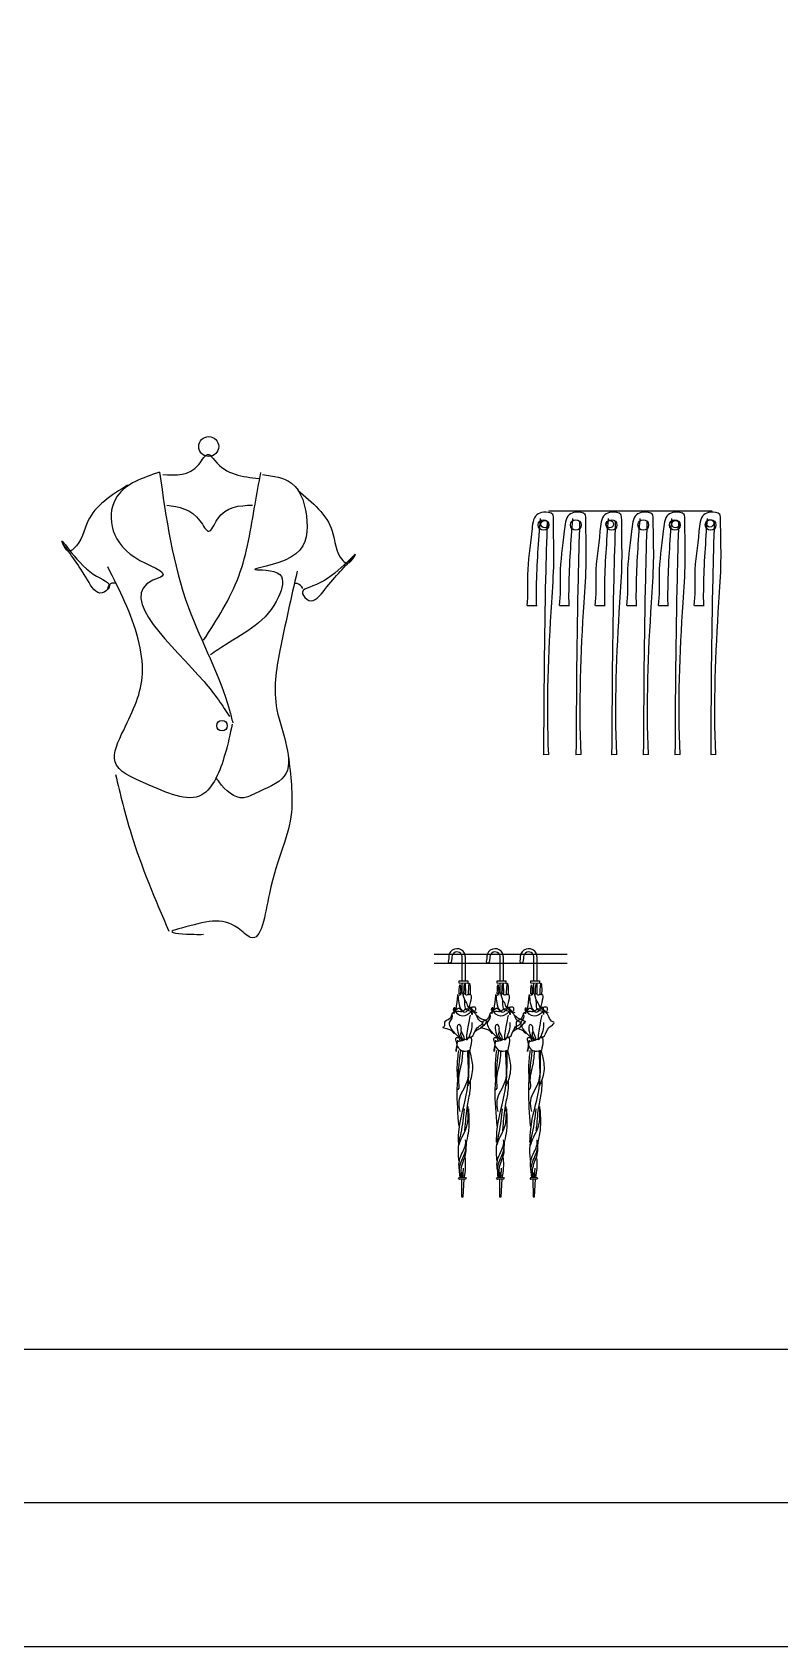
# Model space of a CAD drawing. Header units: inches. Extents: x 8.4 to 50.9, y 14.4 to 39.2.
# Drawn here: x 16.315 to 18.001, y 14.425 to 18.07 of the extents above; entities that cross this region are included whole.
import ezdxf

# ---------------------------------------------------------------- set-up
doc = ezdxf.new("R2010")
doc.units = ezdxf.units.IN
doc.header["$MEASUREMENT"] = 0
for name, color, linetype in [('02', 2, 'Continuous'), ('1', 1, 'Continuous'), ('4', 4, 'Continuous'), ('kadrbm', 4, 'Continuous')]:
    doc.layers.add(name, color=color, linetype=linetype)

# ---------------------------------------------------------------- blocks, each defined once
blk = doc.blocks.new('kadrbm')
at = {"layer": 'kadrbm', "color": 4}
blk.add_lwpolyline([(0, 0), (0, 24.7972), (21, 24.7972), (21, 0), (0, 0)], close=True, dxfattribs=at)
blk.add_lwpolyline([(20.6631, 0.3257), (20.6631, 24.4603), (0.3369, 24.4603), (0.3369, 0.3257), (20.6631, 0.3257)], dxfattribs=at)

msp = doc.modelspace()

# ---------------------------------------------------------------- linework, layer by layer
at = {"layer": '02'}
for p, q in [((17.849, 16.9889), (17.4805, 16.9889)), ((17.2217, 15.9883), (17.5217, 15.9883)), ((17.2217, 15.9683), (17.5217, 15.9683)), ((17.2546, 15.9792), (17.2533, 15.9718)), ((17.2619, 15.9792), (17.2604, 15.9706)), ((17.2851, 15.9286), (17.2851, 15.981)), ((17.2923, 15.9285), (17.2923, 15.9807)), ((17.3403, 15.9792), (17.339, 15.9718)), ((17.3476, 15.9792), (17.3461, 15.9706)), ((17.3708, 15.9286), (17.3708, 15.981)), ((17.378, 15.9285), (17.378, 15.9807)), ((17.416, 15.9792), (17.4147, 15.9718)), ((17.4233, 15.9792), (17.4218, 15.9706)), ((17.4465, 15.9286), (17.4465, 15.981)), ((17.4537, 15.9285), (17.4537, 15.9807)), ((17.2783, 15.9229), (17.2784, 15.9287)), ((17.2979, 15.9227), (17.2783, 15.9229)), ((17.2784, 15.9287), (17.2979, 15.9284)), ((17.2851, 15.9002), (17.2851, 15.9228)), ((17.2923, 15.8981), (17.2923, 15.9227)), ((17.2979, 15.9284), (17.2979, 15.9227)), ((17.3641, 15.9229), (17.3641, 15.9287)), ((17.3641, 15.9287), (17.3837, 15.9284)), ((17.3836, 15.9227), (17.3641, 15.9229)), ((17.3708, 15.9002), (17.3708, 15.9228)), ((17.378, 15.8981), (17.378, 15.9227)), ((17.3837, 15.9284), (17.3836, 15.9227)), ((17.4398, 15.9287), (17.4594, 15.9284)), ((17.4398, 15.9229), (17.4398, 15.9287)), ((17.4593, 15.9227), (17.4398, 15.9229)), ((17.4465, 15.9002), (17.4465, 15.9228)), ((17.4537, 15.8981), (17.4537, 15.9227)), ((17.4594, 15.9284), (17.4593, 15.9227)), ((17.2765, 15.4815), (17.2789, 15.4847)), ((17.2785, 15.4802), (17.2765, 15.4815)), ((17.2785, 15.4844), (17.2924, 15.4843)), ((17.2924, 15.4805), (17.2785, 15.4802)), ((17.283, 15.4803), (17.2836, 15.4408)), ((17.2869, 15.441), (17.2891, 15.4806)), ((17.2924, 15.4843), (17.2936, 15.4825)), ((17.2936, 15.4825), (17.2924, 15.4805)), ((17.3622, 15.4815), (17.3647, 15.4847)), ((17.3642, 15.4802), (17.3622, 15.4815)), ((17.3782, 15.4805), (17.3642, 15.4802)), ((17.3643, 15.4844), (17.3782, 15.4843)), ((17.3688, 15.4803), (17.3694, 15.4408)), ((17.3727, 15.441), (17.3748, 15.4806)), ((17.3782, 15.4843), (17.3794, 15.4825)), ((17.3794, 15.4825), (17.3782, 15.4805)), ((17.4379, 15.4815), (17.4403, 15.4847)), ((17.4399, 15.4802), (17.4379, 15.4815)), ((17.4538, 15.4805), (17.4399, 15.4802)), ((17.44, 15.4844), (17.4539, 15.4843)), ((17.4444, 15.4803), (17.4451, 15.4408)), ((17.4483, 15.441), (17.4505, 15.4806)), ((17.4551, 15.4825), (17.4538, 15.4805)), ((17.4539, 15.4843), (17.4551, 15.4825)), ((17.2836, 15.4408), (17.2869, 15.441)), ((17.3694, 15.4408), (17.3727, 15.441)), ((17.4451, 15.4408), (17.4483, 15.441))]:
    msp.add_line(p, q, dxfattribs=at)
for centre, radius in [((16.7131, 17.1348), 0.0225), ((17.4682, 16.9577), 0.012), ((17.4712, 16.9596), 0.00853), ((17.5414, 16.9577), 0.012), ((17.6178, 16.9596), 0.00853), ((17.622, 16.9577), 0.012), ((17.6934, 16.9577), 0.012), ((17.7647, 16.9577), 0.012), ((17.7662, 16.9596), 0.00853), ((17.8453, 16.9577), 0.012), ((17.8437, 16.9615), 0.00853), ((16.7431, 16.5046), 0.0118)]:
    msp.add_circle(centre, radius, dxfattribs=at)
for centre, radius, start, end in [((17.2573, 15.9733), 0.00414, 204.0427, 336.3226), ((17.2733, 15.9819), 0.019, 356.383, 188.2245), ((17.2733, 15.9819), 0.0118, 355.408, 193.171), ((17.343, 15.9733), 0.00414, 204.0427, 336.3226), ((17.3591, 15.9819), 0.019, 356.383, 188.2245), ((17.3591, 15.9819), 0.0118, 355.408, 193.171), ((17.4187, 15.9733), 0.00414, 204.0427, 336.3226), ((17.4348, 15.9819), 0.019, 356.383, 188.2245), ((17.4348, 15.9819), 0.0118, 355.408, 193.171)]:
    msp.add_arc(centre, radius, start, end, dxfattribs=at)
for points in [[(16.6093, 17.0717), (16.6906, 17.0943), (16.7131, 17.1168), (16.7267, 17.1033), (16.8259, 17.0627)], [(16.6023, 17.077), (16.5069, 17.023), (16.5461, 16.8848), (16.6084, 16.8423), (16.5872, 16.8329), (16.7027, 16.604), (16.7601, 16.5252)], [(16.6023, 17.077), (16.6675, 16.7715), (16.7601, 16.5395), (16.7673, 16.5109)], [(16.7017, 16.6973), (16.7807, 16.8419), (16.8177, 17.0046), (16.8307, 17.0759)], [(16.8344, 17.0714), (16.8997, 17.0523), (16.9346, 16.9658), (16.8986, 16.8848), (16.8177, 16.857), (16.8735, 16.8458), (16.8707, 16.7957), (16.7508, 16.6871), (16.7173, 16.6648)], [(16.5298, 17.0475), (16.4406, 16.9665), (16.4081, 16.9039), (16.3973, 16.8988), (16.3838, 16.9155), (16.4528, 16.8467), (16.4887, 16.8174), (16.4724, 16.8043), (16.4397, 16.8337), (16.3838, 16.9155)], [(16.9139, 17.036), (16.9918, 16.9439), (17.0158, 16.8777), (17.0258, 16.8713), (17.0414, 16.886), (16.964, 16.8268), (16.9246, 16.8024), (16.939, 16.7874), (16.9752, 16.8122), (17.0414, 16.886)], [(16.6183, 17.0027), (16.6934, 16.9672), (16.7132, 16.9435), (16.733, 16.9711), (16.8121, 17.0027)], [(16.7659, 16.5078), (16.7496, 16.4394), (16.6974, 16.3482), (16.5702, 16.3742), (16.5017, 16.4231), (16.5213, 16.4948), (16.5637, 16.6219), (16.5539, 16.7001), (16.4854, 16.863)], [(16.9127, 16.8532), (16.8736, 16.674), (16.8671, 16.5404), (16.8834, 16.3905), (16.8181, 16.3514), (16.792, 16.3416), (16.7366, 16.3775), (16.7301, 16.3873)], [(16.4854, 16.8141), (16.4952, 16.8272), (16.5017, 16.8272)], [(16.9252, 16.8143), (16.9143, 16.8252), (16.9056, 16.8252)], [(16.8926, 16.4371), (16.8997, 16.3096), (16.8501, 16.1255), (16.8075, 16.0264), (16.7792, 16.0476), (16.6516, 16.0476), (16.6303, 16.0405), (16.6799, 16.0335), (16.7012, 16.0335)], [(16.5027, 16.3946), (16.5382, 16.2601), (16.6232, 16.0405)], [(17.2704, 15.8632), (17.2722, 15.8718), (17.2752, 15.8974), (17.2798, 15.8693), (17.2909, 15.8576), (17.3065, 15.8687), (17.3145, 15.8688), (17.3145, 15.8609)], [(17.278, 15.8989), (17.2802, 15.9197), (17.2812, 15.9126), (17.2812, 15.8959)], [(17.2785, 15.8953), (17.2818, 15.902), (17.282, 15.9037), (17.2866, 15.8971), (17.2967, 15.8623), (17.3067, 15.8578), (17.3071, 15.8525), (17.3065, 15.8687)], [(17.3051, 15.8588), (17.3052, 15.8685), (17.299, 15.8682), (17.2983, 15.87), (17.2882, 15.8952), (17.2886, 15.8995), (17.2945, 15.8972), (17.3008, 15.8983), (17.2998, 15.8673)], [(17.2887, 15.9004), (17.2908, 15.9213), (17.2919, 15.9141), (17.2919, 15.8974)], [(17.2993, 15.8993), (17.3016, 15.9225), (17.3027, 15.9153), (17.3025, 15.8964)], [(17.3562, 15.8632), (17.3579, 15.8718), (17.361, 15.8974), (17.3656, 15.8693), (17.3767, 15.8576), (17.3923, 15.8687), (17.4002, 15.8688), (17.4003, 15.8609)], [(17.3638, 15.8989), (17.3659, 15.9197), (17.3669, 15.9126), (17.367, 15.8959)], [(17.3643, 15.8953), (17.3676, 15.902), (17.3678, 15.9037), (17.3724, 15.8971), (17.3824, 15.8623), (17.3925, 15.8578), (17.3928, 15.8525), (17.3923, 15.8687)], [(17.3909, 15.8588), (17.391, 15.8685), (17.3848, 15.8682), (17.3841, 15.87), (17.3739, 15.8952), (17.3744, 15.8995), (17.3803, 15.8972), (17.3865, 15.8983), (17.3856, 15.8673)], [(17.3745, 15.9004), (17.3766, 15.9213), (17.3776, 15.9141), (17.3777, 15.8974)], [(17.385, 15.8993), (17.3874, 15.9225), (17.3884, 15.9153), (17.3882, 15.8964)], [(17.4318, 15.8632), (17.4336, 15.8718), (17.4366, 15.8974), (17.4412, 15.8693), (17.4523, 15.8576), (17.468, 15.8687), (17.4759, 15.8688), (17.476, 15.8609)], [(17.4395, 15.8989), (17.4416, 15.9197), (17.4426, 15.9126), (17.4427, 15.8959)], [(17.4399, 15.8953), (17.4433, 15.902), (17.4434, 15.9037), (17.448, 15.8971), (17.4581, 15.8623), (17.4682, 15.8578), (17.4685, 15.8525), (17.468, 15.8687)], [(17.4665, 15.8588), (17.4666, 15.8685), (17.4605, 15.8682), (17.4598, 15.87), (17.4496, 15.8952), (17.45, 15.8995), (17.4559, 15.8972), (17.4622, 15.8983), (17.4612, 15.8673)], [(17.4501, 15.9004), (17.4523, 15.9213), (17.4533, 15.9141), (17.4533, 15.8974)], [(17.4607, 15.8993), (17.4631, 15.9225), (17.4641, 15.9153), (17.4639, 15.8964)], [(17.2785, 15.8004), (17.2604, 15.8207), (17.2565, 15.8343), (17.2632, 15.8485), (17.262, 15.8539), (17.274, 15.8597), (17.2864, 15.8602), (17.2939, 15.8656), (17.311, 15.8604), (17.3177, 15.857)], [(17.2668, 15.8539), (17.2669, 15.8675), (17.2647, 15.8633), (17.2678, 15.8595)], [(17.3095, 15.8631), (17.291, 15.8497), (17.2708, 15.8588), (17.2672, 15.8662), (17.2663, 15.8575), (17.2756, 15.8666), (17.2837, 15.8596)], [(17.3023, 15.8015), (17.3059, 15.802), (17.3164, 15.8194), (17.3304, 15.8349), (17.3253, 15.8377), (17.3172, 15.8502), (17.3092, 15.8605)], [(17.3643, 15.8004), (17.3461, 15.8207), (17.3422, 15.8343), (17.349, 15.8485), (17.3478, 15.8539), (17.3598, 15.8597), (17.3721, 15.8602), (17.3797, 15.8656), (17.3967, 15.8604), (17.4034, 15.857)], [(17.3526, 15.8539), (17.3527, 15.8675), (17.3505, 15.8633), (17.3536, 15.8595)], [(17.3953, 15.8631), (17.3768, 15.8497), (17.3566, 15.8588), (17.353, 15.8662), (17.3521, 15.8575), (17.3614, 15.8666), (17.3694, 15.8596)], [(17.3881, 15.8015), (17.3917, 15.802), (17.4022, 15.8194), (17.4161, 15.8349), (17.411, 15.8377), (17.403, 15.8502), (17.395, 15.8605)], [(17.4399, 15.8004), (17.4218, 15.8207), (17.4179, 15.8343), (17.4246, 15.8485), (17.4234, 15.8539), (17.4354, 15.8597), (17.4478, 15.8602), (17.4554, 15.8656), (17.4724, 15.8604), (17.4791, 15.857)], [(17.4283, 15.8539), (17.4283, 15.8675), (17.4261, 15.8633), (17.4293, 15.8595)], [(17.4709, 15.8631), (17.4524, 15.8497), (17.4323, 15.8588), (17.4286, 15.8662), (17.4277, 15.8575), (17.437, 15.8666), (17.4451, 15.8596)], [(17.4638, 15.8015), (17.4673, 15.802), (17.4779, 15.8194), (17.4918, 15.8349), (17.4867, 15.8377), (17.4787, 15.8502), (17.4707, 15.8605)], [(17.261, 15.8523), (17.2536, 15.8407), (17.2452, 15.8355), (17.2441, 15.825), (17.2413, 15.8236), (17.2499, 15.8209), (17.2663, 15.8096)], [(17.2902, 15.7948), (17.2884, 15.8029), (17.2829, 15.8176), (17.282, 15.8264), (17.278, 15.8295), (17.278, 15.804), (17.2858, 15.7944)], [(17.3029, 15.8506), (17.2977, 15.8248), (17.2955, 15.7952), (17.3069, 15.8204), (17.3074, 15.8344)], [(17.3159, 15.8519), (17.3223, 15.8466), (17.3311, 15.8418), (17.3397, 15.8355), (17.3394, 15.8324), (17.3413, 15.8353), (17.3284, 15.8227), (17.3177, 15.8168), (17.3118, 15.812)], [(17.3467, 15.8523), (17.3394, 15.8407), (17.3309, 15.8355), (17.3299, 15.825), (17.3271, 15.8236), (17.3356, 15.8209), (17.352, 15.8096)], [(17.376, 15.7948), (17.3742, 15.8029), (17.3686, 15.8176), (17.3678, 15.8264), (17.3637, 15.8295), (17.3637, 15.804), (17.3716, 15.7944)], [(17.3887, 15.8506), (17.3834, 15.8248), (17.3813, 15.7952), (17.3926, 15.8204), (17.3932, 15.8344)], [(17.4016, 15.8519), (17.4081, 15.8466), (17.4169, 15.8418), (17.4255, 15.8355), (17.4252, 15.8324), (17.427, 15.8353), (17.4141, 15.8227), (17.4035, 15.8168), (17.3976, 15.812)], [(17.4224, 15.8523), (17.4151, 15.8407), (17.4066, 15.8355), (17.4056, 15.825), (17.4028, 15.8236), (17.4113, 15.8209), (17.4277, 15.8096)], [(17.4517, 15.7948), (17.4498, 15.8029), (17.4443, 15.8176), (17.4435, 15.8264), (17.4394, 15.8295), (17.4394, 15.804), (17.4472, 15.7944)], [(17.4644, 15.8506), (17.4591, 15.8248), (17.457, 15.7952), (17.4683, 15.8204), (17.4689, 15.8344)], [(17.2805, 15.7941), (17.2767, 15.7997), (17.2704, 15.7986), (17.2714, 15.7915), (17.2711, 15.7689), (17.2753, 15.7946)], [(17.3003, 15.7712), (17.2835, 15.7703), (17.2749, 15.7911), (17.2821, 15.793), (17.294, 15.7971), (17.3014, 15.8007), (17.302, 15.7711)], [(17.2884, 15.7942), (17.2819, 15.808), (17.2835, 15.8149)], [(17.3662, 15.7941), (17.3624, 15.7997), (17.3562, 15.7986), (17.3572, 15.7915), (17.3568, 15.7689), (17.361, 15.7946)], [(17.3861, 15.7712), (17.3693, 15.7703), (17.3607, 15.7911), (17.3679, 15.793), (17.3797, 15.7971), (17.3871, 15.8007), (17.3878, 15.7711)], [(17.3742, 15.7942), (17.3677, 15.808), (17.3692, 15.8149)], [(17.4419, 15.7941), (17.4381, 15.7997), (17.4318, 15.7986), (17.4329, 15.7915), (17.4325, 15.7689), (17.4367, 15.7946)], [(17.4617, 15.7712), (17.445, 15.7703), (17.4363, 15.7911), (17.4436, 15.793), (17.4554, 15.7971), (17.4628, 15.8007), (17.4635, 15.7711)], [(17.4498, 15.7942), (17.4433, 15.808), (17.4449, 15.8149)], [(17.2763, 15.771), (17.2732, 15.7344), (17.2746, 15.6989)], [(17.2778, 15.6001), (17.2738, 15.6835), (17.2817, 15.7705)], [(17.2862, 15.7709), (17.2825, 15.7393), (17.2768, 15.698), (17.2753, 15.6832), (17.2743, 15.6824)], [(17.2967, 15.7698), (17.2981, 15.7368), (17.2955, 15.7004), (17.2774, 15.6584), (17.2795, 15.6334)], [(17.2764, 15.564), (17.2781, 15.5939), (17.2961, 15.681), (17.3002, 15.7704)], [(17.3012, 15.7711), (17.3079, 15.7384), (17.3016, 15.7007), (17.2972, 15.6915)], [(17.362, 15.771), (17.359, 15.7344), (17.3604, 15.6989)], [(17.3636, 15.6001), (17.3596, 15.6835), (17.3674, 15.7705)], [(17.372, 15.7709), (17.3683, 15.7393), (17.3625, 15.698), (17.361, 15.6832), (17.3601, 15.6824)], [(17.3824, 15.7698), (17.3839, 15.7368), (17.3812, 15.7004), (17.3632, 15.6584), (17.3653, 15.6334)], [(17.3622, 15.564), (17.3639, 15.5939), (17.3819, 15.681), (17.386, 15.7704)], [(17.3869, 15.7711), (17.3937, 15.7384), (17.3874, 15.7007), (17.3829, 15.6915)], [(17.4377, 15.771), (17.4346, 15.7344), (17.436, 15.6989)], [(17.4393, 15.6001), (17.4352, 15.6835), (17.4431, 15.7705)], [(17.4476, 15.7709), (17.444, 15.7393), (17.4382, 15.698), (17.4367, 15.6832), (17.4357, 15.6824)], [(17.4581, 15.7698), (17.4595, 15.7368), (17.4569, 15.7004), (17.4389, 15.6584), (17.441, 15.6334)], [(17.4378, 15.564), (17.4395, 15.5939), (17.4575, 15.681), (17.4616, 15.7704)], [(17.4626, 15.7711), (17.4694, 15.7384), (17.4631, 15.7007), (17.4586, 15.6915)], [(17.3029, 15.703), (17.3022, 15.6804), (17.2961, 15.6468), (17.291, 15.5996), (17.29, 15.5901)], [(17.3887, 15.703), (17.388, 15.6804), (17.3819, 15.6468), (17.3767, 15.5996), (17.3758, 15.5901)], [(17.4643, 15.703), (17.4636, 15.6804), (17.4576, 15.6468), (17.4524, 15.5996), (17.4514, 15.5901)], [(17.2776, 15.5229), (17.2767, 15.5545), (17.2825, 15.5856), (17.2901, 15.6395)], [(17.2977, 15.6449), (17.2918, 15.5908), (17.2819, 15.5707), (17.2769, 15.5563)], [(17.2989, 15.6395), (17.2982, 15.584), (17.2932, 15.5608)], [(17.3634, 15.5229), (17.3625, 15.5545), (17.3683, 15.5856), (17.3759, 15.6395)], [(17.3835, 15.6449), (17.3776, 15.5908), (17.3676, 15.5707), (17.3626, 15.5563)], [(17.3847, 15.6395), (17.3839, 15.584), (17.3789, 15.5608)], [(17.439, 15.5229), (17.4381, 15.5545), (17.4439, 15.5856), (17.4516, 15.6395)], [(17.4591, 15.6449), (17.4533, 15.5908), (17.4433, 15.5707), (17.4383, 15.5563)], [(17.4603, 15.6395), (17.4596, 15.584), (17.4546, 15.5608)], [(17.2785, 15.5011), (17.2778, 15.5175), (17.2837, 15.5371), (17.2928, 15.5661), (17.2923, 15.5696)], [(17.3643, 15.5011), (17.3636, 15.5175), (17.3695, 15.5371), (17.3786, 15.5661), (17.3781, 15.5696)], [(17.4399, 15.5011), (17.4393, 15.5175), (17.4451, 15.5371), (17.4542, 15.5661), (17.4537, 15.5696)], [(17.2806, 15.4845), (17.28, 15.5114), (17.2921, 15.5436), (17.2948, 15.5617)], [(17.2832, 15.4851), (17.2825, 15.5015), (17.287, 15.5195), (17.2935, 15.5408), (17.2938, 15.5522)], [(17.3664, 15.4845), (17.3658, 15.5114), (17.3778, 15.5436), (17.3806, 15.5617)], [(17.369, 15.4851), (17.3683, 15.5015), (17.3727, 15.5195), (17.3793, 15.5408), (17.3796, 15.5522)], [(17.4421, 15.4845), (17.4414, 15.5114), (17.4535, 15.5436), (17.4562, 15.5617)], [(17.4447, 15.4851), (17.4439, 15.5015), (17.4484, 15.5195), (17.455, 15.5408), (17.4553, 15.5522)], [(17.285, 15.4966), (17.2851, 15.4875), (17.286, 15.4846), (17.2872, 15.4894), (17.2874, 15.4967), (17.288, 15.5057)], [(17.2914, 15.5287), (17.2918, 15.5053), (17.289, 15.4843)], [(17.3708, 15.4966), (17.3709, 15.4875), (17.3717, 15.4846), (17.3729, 15.4894), (17.3732, 15.4967), (17.3738, 15.5057)], [(17.3772, 15.5287), (17.3776, 15.5053), (17.3747, 15.4843)], [(17.4464, 15.4966), (17.4465, 15.4875), (17.4474, 15.4846), (17.4486, 15.4894), (17.4489, 15.4967), (17.4494, 15.5057)], [(17.4529, 15.5287), (17.4532, 15.5053), (17.4504, 15.4843)]]:
    msp.add_spline(points, degree=3, dxfattribs=at)
at = {"layer": '1'}
msp.add_line((8.7087, 15.0966), (29.0349, 15.0966), dxfattribs=at)
at = {"layer": '4'}
for p, q in [((17.4801, 16.4397), (17.4684, 16.4385)), ((17.5533, 16.4397), (17.5416, 16.4385)), ((17.6338, 16.4397), (17.6221, 16.4385)), ((17.7052, 16.4397), (17.6935, 16.4385)), ((17.7766, 16.4397), (17.7649, 16.4385)), ((17.8572, 16.4397), (17.8455, 16.4385))]:
    msp.add_line(p, q, dxfattribs=at)
for points, knots in [([(17.4801, 16.4397), (17.4748, 16.554), (17.4807, 16.698), (17.4934, 16.8776), (17.4906, 16.9362), (17.491, 16.9862), (17.4679, 16.988), (17.4448, 16.9794), (17.4406, 16.9184), (17.4292, 16.858), (17.4339, 16.7988), (17.4304, 16.7759)], [0, 0, 0, 0, 428.516837, 544.203019, 664.137455, 677.621305, 701.749401, 722.125787, 770.743064, 895.133582, 980.731534, 980.731534, 980.731534, 980.731534]), ([(17.5533, 16.4397), (17.548, 16.554), (17.5539, 16.698), (17.5666, 16.8776), (17.5638, 16.9362), (17.5642, 16.9862), (17.5411, 16.988), (17.518, 16.9794), (17.5138, 16.9184), (17.5025, 16.858), (17.5072, 16.7988), (17.5037, 16.7759)], [0, 0, 0, 0, 428.516837, 544.203019, 664.137455, 677.621305, 701.749401, 722.125787, 770.743064, 895.133582, 980.731534, 980.731534, 980.731534, 980.731534]), ([(17.6338, 16.4397), (17.6285, 16.554), (17.6344, 16.698), (17.6472, 16.8776), (17.6444, 16.9362), (17.6448, 16.9862), (17.6217, 16.988), (17.5985, 16.9794), (17.5944, 16.9184), (17.583, 16.858), (17.5877, 16.7988), (17.5842, 16.7759)], [0, 0, 0, 0, 428.516837, 544.203019, 664.137455, 677.621305, 701.749401, 722.125787, 770.743064, 895.133582, 980.731534, 980.731534, 980.731534, 980.731534]), ([(17.7052, 16.4397), (17.6999, 16.554), (17.7058, 16.698), (17.7186, 16.8776), (17.7158, 16.9362), (17.7162, 16.9862), (17.693, 16.988), (17.6699, 16.9794), (17.6657, 16.9184), (17.6544, 16.858), (17.6591, 16.7988), (17.6556, 16.7759)], [0, 0, 0, 0, 428.516837, 544.203019, 664.137455, 677.621305, 701.749401, 722.125787, 770.743064, 895.133582, 980.731534, 980.731534, 980.731534, 980.731534]), ([(17.7766, 16.4397), (17.7713, 16.554), (17.7772, 16.698), (17.7899, 16.8776), (17.7871, 16.9362), (17.7875, 16.9862), (17.7644, 16.988), (17.7413, 16.9794), (17.7371, 16.9184), (17.7258, 16.858), (17.7305, 16.7988), (17.727, 16.7759)], [0, 0, 0, 0, 428.516837, 544.203019, 664.137455, 677.621305, 701.749401, 722.125787, 770.743064, 895.133582, 980.731534, 980.731534, 980.731534, 980.731534]), ([(17.8572, 16.4397), (17.8519, 16.554), (17.8578, 16.698), (17.8705, 16.8776), (17.8677, 16.9362), (17.8681, 16.9862), (17.845, 16.988), (17.8219, 16.9794), (17.8177, 16.9184), (17.8063, 16.858), (17.811, 16.7988), (17.8075, 16.7759)], [0, 0, 0, 0, 428.516837, 544.203019, 664.137455, 677.621305, 701.749401, 722.125787, 770.743064, 895.133582, 980.731534, 980.731534, 980.731534, 980.731534]), ([(17.4607, 16.9725), (17.4567, 16.9211), (17.4515, 16.8556), (17.4518, 16.79), (17.4519, 16.7759)], [0, 0, 0, 0, 193.394932, 246.046188, 246.046188, 246.046188, 246.046188]), ([(17.5339, 16.9725), (17.5299, 16.9211), (17.5248, 16.8556), (17.5251, 16.79), (17.5252, 16.7759)], [0, 0, 0, 0, 193.394932, 246.046188, 246.046188, 246.046188, 246.046188]), ([(17.6145, 16.9725), (17.6104, 16.9211), (17.6053, 16.8556), (17.6056, 16.79), (17.6057, 16.7759)], [0, 0, 0, 0, 193.394932, 246.046188, 246.046188, 246.046188, 246.046188]), ([(17.6859, 16.9725), (17.6818, 16.9211), (17.6767, 16.8556), (17.677, 16.79), (17.6771, 16.7759)], [0, 0, 0, 0, 193.394932, 246.046188, 246.046188, 246.046188, 246.046188]), ([(17.7573, 16.9725), (17.7532, 16.9211), (17.7481, 16.8556), (17.7484, 16.79), (17.7485, 16.7759)], [0, 0, 0, 0, 193.394932, 246.046188, 246.046188, 246.046188, 246.046188]), ([(17.8378, 16.9725), (17.8338, 16.9211), (17.8286, 16.8556), (17.8289, 16.79), (17.829, 16.7759)], [0, 0, 0, 0, 193.394932, 246.046188, 246.046188, 246.046188, 246.046188])]:
    msp.add_open_spline(points, degree=3, knots=knots, dxfattribs=at)
for points in [[(17.4765, 16.9655), (17.473, 16.8368), (17.4684, 16.4385)], [(17.5498, 16.9655), (17.5463, 16.8368), (17.5416, 16.4385)], [(17.6303, 16.9655), (17.6268, 16.8368), (17.6221, 16.4385)], [(17.7017, 16.9655), (17.6982, 16.8368), (17.6935, 16.4385)], [(17.7731, 16.9655), (17.7696, 16.8368), (17.7649, 16.4385)], [(17.8536, 16.9655), (17.8501, 16.8368), (17.8455, 16.4385)]]:
    msp.add_spline(points, degree=3, dxfattribs=at)
for points in [[(17.4316, 16.7759), (17.439, 16.7759), (17.4464, 16.7759), (17.4538, 16.7759)], [(17.5048, 16.7759), (17.5122, 16.7759), (17.5196, 16.7759), (17.527, 16.7759)], [(17.5854, 16.7759), (17.5928, 16.7759), (17.6002, 16.7759), (17.6076, 16.7759)], [(17.6567, 16.7759), (17.6641, 16.7759), (17.6716, 16.7759), (17.679, 16.7759)], [(17.7281, 16.7759), (17.7355, 16.7759), (17.7429, 16.7759), (17.7503, 16.7759)], [(17.8087, 16.7759), (17.8161, 16.7759), (17.8235, 16.7759), (17.8309, 16.7759)]]:
    msp.add_open_spline(points, degree=3, dxfattribs=at)

# ---------------------------------------------------------------- block references
at = {"layer": 'kadrbm'}
msp.add_blockref('kadrbm', (8.3718, 14.4249), dxfattribs=at)

doc.saveas('drawing.dxf')
